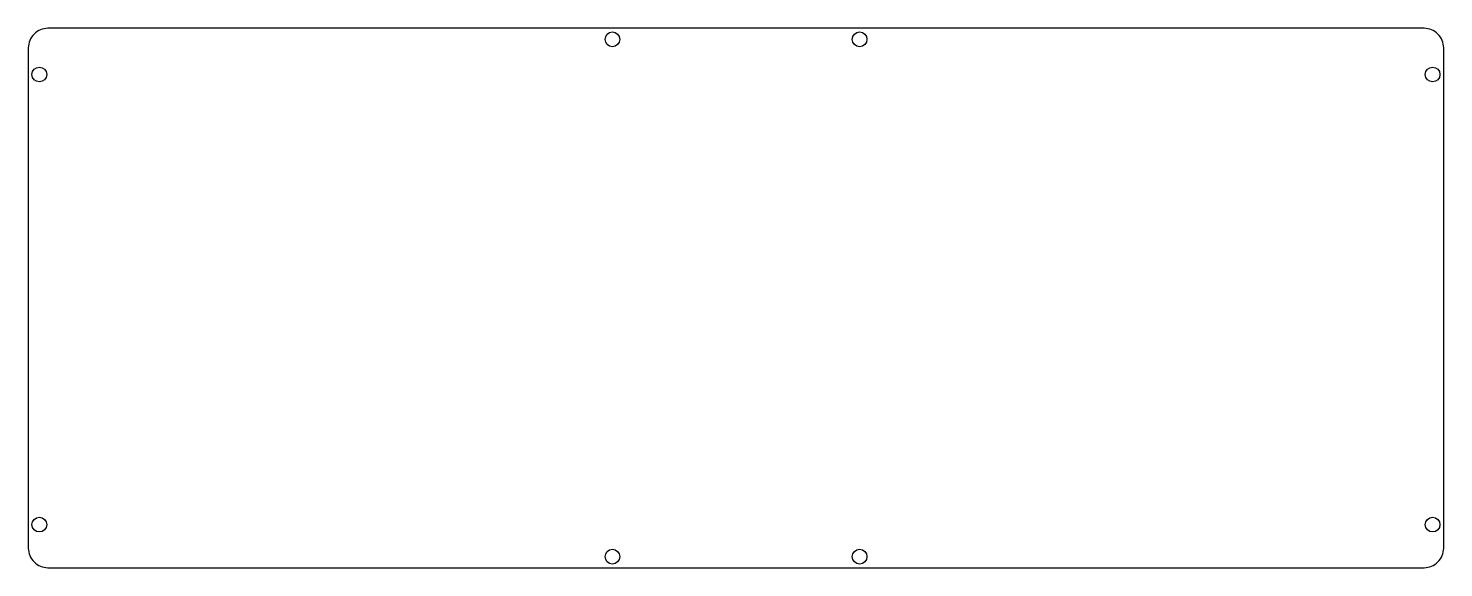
# Model space of a CAD drawing. Header units: millimetres. Extents: x -347 to -59, y -246 to -136.
import ezdxf

# ---------------------------------------------------------------- set-up
doc = ezdxf.new("R2010")
doc.units = ezdxf.units.MM
doc.layers.get('0').update_dxf_attribs({"linetype": 'CONTINUOUS'})

msp = doc.modelspace()

# ---------------------------------------------------------------- linework, layer by layer
msp.add_lwpolyline([(-58.7, -139.85, 0.414214), (-62.7, -135.85), (-343.33, -135.85, 0.414214), (-347.33, -139.85), (-347.33, -241.86, 0.414214), (-343.33, -245.86), (-62.7, -245.86, 0.414214), (-58.7, -241.86)], format="xyb", close=True)
msp.add_lwpolyline([(-58.7, -139.85, 0.414214), (-62.7, -135.85), (-343.33, -135.85, 0.414214), (-347.33, -139.85), (-347.33, -241.86, 0.414214), (-343.33, -245.86), (-62.7, -245.86, 0.414214), (-58.7, -241.86)], format="xyb", close=True)
for centre in [(-228.21, -138.1), (-228.21, -138.1), (-177.82, -138.1), (-177.82, -138.1), (-345.08, -145.27), (-345.08, -145.27), (-60.96, -145.27), (-60.96, -145.27), (-345.08, -237.08), (-345.08, -237.08), (-60.96, -237.08), (-60.96, -237.08), (-228.21, -243.61), (-228.21, -243.61), (-177.82, -243.61), (-177.82, -243.61)]:
    msp.add_circle(centre, 1.5)

doc.saveas('drawing.dxf')
